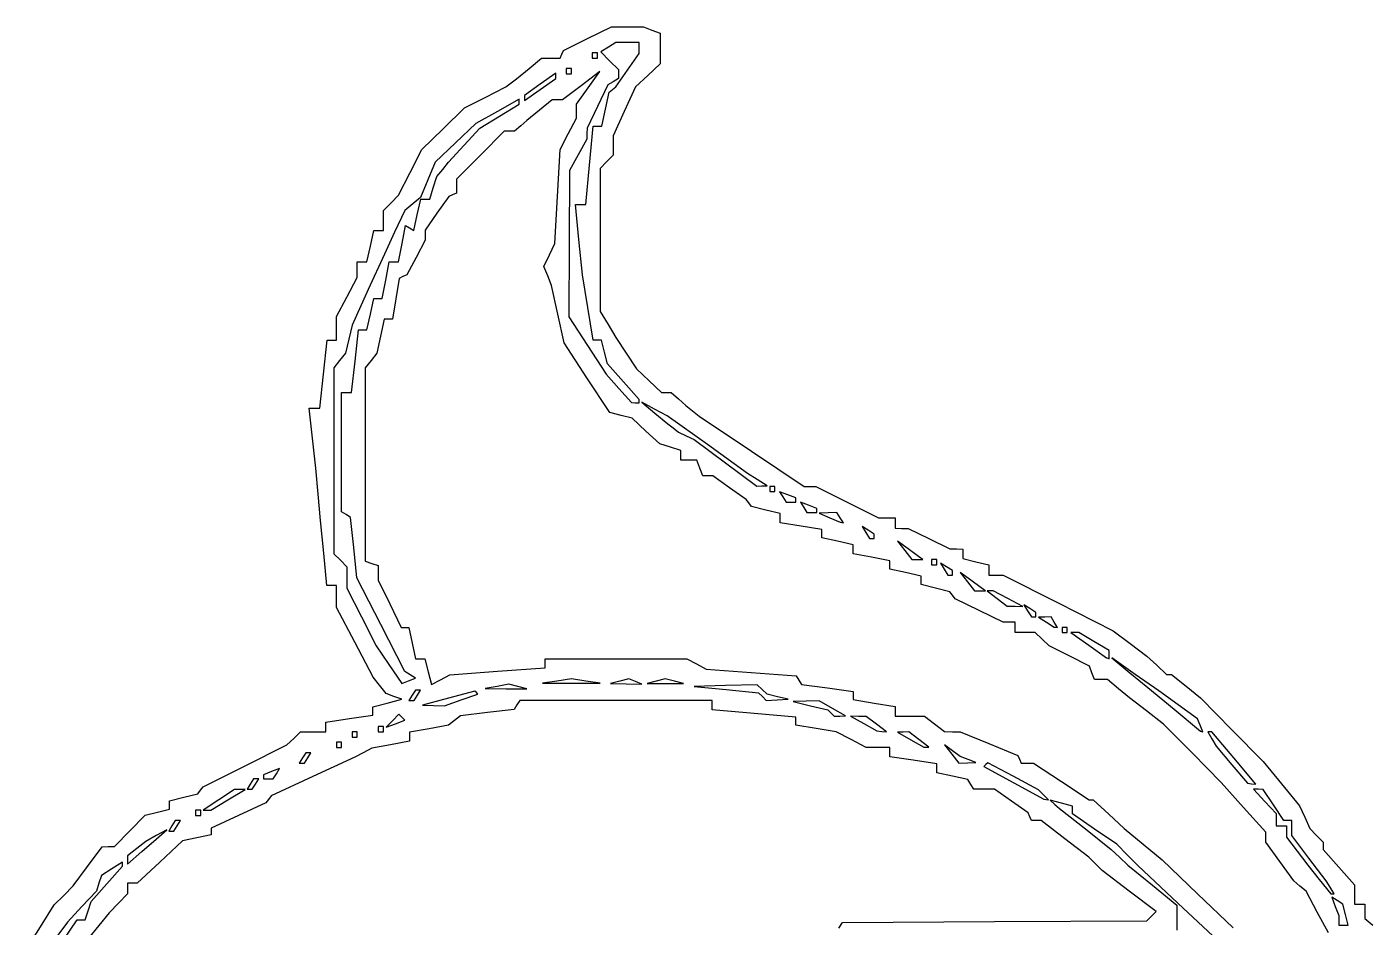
# Model space of a CAD drawing. Header units: millimetres. Extents: x 44 to 275, y 10 to 234.
# Drawn here: x 88.6 to 156.7, y 136.9 to 182.5 of the extents above; entities that cross this region are included whole.
import ezdxf

# ---------------------------------------------------------------- set-up
doc = ezdxf.new("R2010")
doc.units = ezdxf.units.MM
doc.layers.add('Capa_1', color=7, linetype='CONTINUOUS')

msp = doc.modelspace()

# ---------------------------------------------------------------- linework, layer by layer
at = {"layer": 'Capa_1', "color": 7}
for points in [[(88.624928, 135.84063), (89.3182, 136.9476), (90.011472, 138.05456), (90.492256, 138.5351), (90.97304, 139.01563), (91.704085, 140.00782), (92.435129, 141.00001), (92.752394, 141.00701), (93.069658, 141.01401), (93.849406, 141.80845), (94.629153, 142.6029), (95.238468, 142.75583), (95.847783, 142.90876), (95.847783, 143.11598), (95.847783, 143.32319), (96.572737, 143.50514), (97.297691, 143.6871), (97.432633, 143.86456), (97.567575, 144.04202), (99.681973, 145.10035), (101.796375, 146.15868), (102.148265, 146.48941), (102.500165, 146.82014), (103.142725, 146.82014), (103.785285, 146.82014), (103.785285, 147.06851), (103.785285, 147.31688), (104.975905, 147.49543), (106.166535, 147.67398), (106.166535, 147.87983), (106.166535, 148.08569), (106.894135, 148.27929), (107.621745, 148.47288), (107.224865, 148.61548), (106.827995, 148.75807), (106.505865, 149.17817), (106.183735, 149.59827), (105.249095, 151.356749), (104.314445, 153.115232), (104.314445, 153.671853), (104.314445, 154.228475), (104.070925, 154.228475), (103.827405, 154.228475), (103.670355, 155.882121), (103.513305, 157.535767), (103.393455, 158.858683), (103.273605, 160.1816), (103.099805, 161.702954), (102.926005, 163.224308), (103.202295, 163.224308), (103.478585, 163.224308), (103.662755, 164.9441), (103.846925, 166.663891), (104.080685, 166.663891), (104.314445, 166.663891), (104.314445, 167.263122), (104.314445, 167.862353), (104.843615, 168.849663), (105.372785, 169.836973), (105.372785, 170.234807), (105.372785, 170.632641), (105.616345, 170.632641), (105.859905, 170.632641), (106.034245, 171.426391), (106.208575, 172.220141), (106.452135, 172.220141), (106.695695, 172.220141), (106.695695, 172.730409), (106.695695, 173.240677), (107.080865, 173.625847), (107.466045, 174.011017), (108.053165, 175.1661), (108.640285, 176.321183), (109.726315, 177.379516), (110.812355, 178.437849), (111.855645, 178.967016), (112.898935, 179.496183), (113.170755, 179.699525), (113.442575, 179.902867), (114.078375, 180.427129), (114.714165, 180.951391), (115.180805, 180.951391), (115.647435, 180.951391), (115.735635, 181.149828), (115.823835, 181.348266), (117.043435, 181.943578), (118.263045, 182.538891), (119.072325, 182.538891), (119.881595, 182.538891), (120.300115, 182.378292), (120.718625, 182.217693), (120.718625, 181.439616), (120.718625, 180.66154), (120.092475, 180.078861), (119.466335, 179.496183), (118.901855, 178.253928), (118.337375, 177.011673), (118.337375, 176.520907), (118.337375, 176.030141), (118.006645, 175.699412), (117.675915, 175.368683), (117.678915, 171.743891), (117.681915, 168.1191), (118.080335, 167.457641), (118.478745, 166.796183), (119.003335, 166.002433), (119.527925, 165.208683), (120.161865, 164.613371), (120.795815, 164.018058), (121.040665, 164.018058), (121.285515, 164.018058), (121.654305, 163.687329), (122.023095, 163.3566), (122.363015, 163.087841), (122.702925, 162.819083), (125.357595, 161.03732), (128.012265, 159.255558), (128.312715, 159.255558), (128.613165, 159.255558), (129.494505, 158.812735), (130.375835, 158.369911), (131.078115, 158.018985), (131.780405, 157.668058), (132.202595, 157.668058), (132.624795, 157.668058), (132.624795, 157.403475), (132.624795, 157.138892), (132.955525, 157.129892), (133.286255, 157.120892), (134.344585, 156.609681), (135.402925, 156.09847), (135.733655, 156.08947), (136.064375, 156.08047), (136.064375, 155.84457), (136.064375, 155.60867), (136.725835, 155.442654), (137.387295, 155.276639), (137.387295, 155.017096), (137.387295, 154.757554), (137.746245, 154.757554), (138.105205, 154.757554), (140.895965, 153.352253), (143.686735, 151.946953), (144.539265, 151.301733), (145.391785, 150.656512), (145.887455, 150.193491), (146.383125, 149.730472), (146.513405, 149.730472), (146.643685, 149.730472), (147.372125, 149.135162), (148.100555, 148.539842), (149.689235, 146.926782), (151.277925, 145.313712), (152.203965, 144.192272), (153.130005, 143.070822), (153.389885, 142.498042), (153.649755, 141.925262), (153.985195, 141.575632), (154.320625, 141.226002), (154.324625, 141.046472), (154.328625, 140.866932), (155.118145, 139.971182), (155.907665, 139.075432), (155.907665, 138.582122), (155.907665, 138.088802), (156.172255, 138.088802), (156.436835, 138.088802), (156.436835, 137.724322), (156.436835, 137.359852), (156.833715, 137.030472)], [(154.58525, 136.64218), (154.02264, 137.69188), (153.46004, 138.74157), (153.14765, 139.01088), (152.83526, 139.28018), (152.12275, 140.25471), (151.41025, 141.22925), (151.41025, 141.48149), (151.41025, 141.73374), (150.28577, 142.99376), (149.16129, 144.25378), (147.69714, 145.73573), (146.23299, 147.21768), (145.36731, 147.87914), (144.50164, 148.54059), (143.94671, 149.00361), (143.39178, 149.46664), (143.0637, 149.46664), (142.73561, 149.46664), (142.60563, 149.80536), (142.47565, 150.144077), (141.45688, 150.665252), (140.43811, 151.186427), (140.08445, 151.517156), (139.73078, 151.847885), (139.22052, 151.847885), (138.71025, 151.847885), (138.71025, 152.112468), (138.71025, 152.377052), (138.4085, 152.377052), (138.10675, 152.377052), (136.88714, 152.972119), (135.66754, 153.567187), (135.5326, 153.744892), (135.39766, 153.922597), (134.6727, 154.104549), (133.94775, 154.286501), (133.94775, 154.502049), (133.94775, 154.716927), (133.154, 154.891263), (132.36025, 155.0656), (132.36025, 155.279715), (132.36025, 155.49383), (131.43421, 155.667557), (130.50816, 155.841283), (130.50816, 156.072855), (130.50816, 156.304427), (129.71441, 156.478763), (128.92066, 156.6531), (128.92066, 156.862845), (128.92066, 157.07259), (127.86233, 157.241824), (126.804, 157.411058), (126.804, 157.643832), (126.804, 157.876606), (126.07904, 158.058557), (125.35409, 158.240509), (125.21915, 158.41797), (125.08421, 158.59543), (124.23502, 159.190742), (123.38584, 159.786055), (123.13885, 159.786055), (122.89186, 159.786055), (122.73957, 160.18293), (122.58727, 160.579805), (122.18209, 160.579805), (121.77691, 160.579805), (121.77691, 160.826558), (121.77691, 161.073312), (121.23922, 161.243969), (120.70153, 161.414627), (120.00307, 162.061934), (119.30461, 162.709242), (118.74046, 162.850836), (118.1763, 162.99243), (117.01317, 164.76268), (115.85004, 166.53293), (115.5345, 167.988138), (115.21896, 169.443346), (115.0232, 169.924216), (114.82743, 170.405086), (115.10685, 170.982549), (115.38627, 171.560013), (115.51867, 173.941263), (115.65107, 176.322513), (116.06653, 177.116263), (116.48199, 177.910013), (116.48399, 178.266044), (116.48599, 178.622075), (117.07557, 179.450072), (117.66516, 180.278069), (116.71987, 179.557061), (115.77458, 178.836054), (115.50931, 178.836054), (115.24404, 178.836054), (114.60824, 178.311792), (113.97245, 177.78753), (113.65288, 177.518042), (113.33332, 177.248554), (113.07846, 177.248554), (112.8236, 177.248554), (111.61208, 176.037041), (110.40057, 174.825528), (110.40057, 174.47159), (110.40057, 174.117652), (110.20213, 174.029452), (110.0037, 173.941262), (109.40838, 173.09208), (108.81307, 172.242897), (108.81307, 171.989042), (108.81307, 171.735187), (108.35005, 170.853849), (107.88703, 169.972512), (107.68817, 169.884172), (107.48931, 169.795832), (107.32363, 168.759688), (107.15794, 167.723544), (106.94819, 167.723544), (106.73845, 167.723544), (106.55458, 166.863648), (106.37072, 166.003752), (106.07054, 165.632358), (105.77036, 165.260964), (105.77036, 160.36274), (105.77036, 155.464516), (106.10109, 155.354273), (106.43182, 155.24403), (106.43182, 154.876282), (106.43182, 154.508533), (107.01371, 153.31083), (107.5956, 152.113127), (107.78644, 152.113127), (107.97728, 152.113127), (108.15161, 151.319377), (108.32595, 150.525627), (108.56447, 150.525627), (108.80299, 150.525627), (108.96767, 149.869499), (109.13235, 149.213359), (109.59324, 149.460019), (110.05413, 149.706689), (112.47631, 149.889539), (114.89849, 150.072385), (114.89849, 150.299006), (114.89849, 150.525627), (118.48776, 150.525627), (122.07703, 150.525627), (122.56512, 150.264408), (123.05321, 150.003188), (125.33478, 149.827809), (127.61635, 149.652439), (127.75059, 149.435249), (127.88482, 149.218049), (129.19686, 149.043999), (130.5089, 148.869959), (130.5089, 148.662719), (130.5089, 148.455469), (131.56724, 148.276669), (132.62557, 148.097869), (132.62557, 147.856539), (132.62557, 147.615209), (133.36875, 147.615209), (134.11193, 147.615209), (134.62552, 147.226749), (135.13911, 146.838289), (135.53087, 146.830289), (135.92264, 146.822289), (137.38296, 146.226979), (138.84328, 145.631669), (138.93148, 145.433229), (139.01968, 145.234789), (139.33439, 145.234789), (139.64911, 145.234789), (141.05523, 144.308749), (142.46135, 143.382709), (142.56143, 143.382709), (142.6615, 143.382709), (143.45278, 142.655099), (144.24406, 141.927499), (145.20528, 141.133749), (146.1665, 140.339999), (147.96207, 138.620209), (149.75764, 136.900419)], [(129.770759, 136.87343), (129.959459, 137.16372), (137.674489, 137.20932), (145.389519, 137.25492), (145.620899, 137.48631), (145.852289, 137.7177), (144.489919, 138.75665), (143.127559, 139.79561), (142.785449, 140.13772), (142.443329, 140.47983), (141.235929, 141.40146), (140.028529, 142.3231), (139.788279, 142.3231), (139.548039, 142.3231), (139.459839, 142.52153), (139.371639, 142.71997), (138.522449, 143.31528), (137.673269, 143.9106), (137.149009, 143.9106), (136.624739, 143.9106), (136.473799, 144.15482), (136.322859, 144.39905), (135.532139, 144.57272), (134.741429, 144.74639), (134.741429, 144.97374), (134.741429, 145.20109), (133.550799, 145.37963), (132.360179, 145.55818), (132.360179, 145.79272), (132.360179, 146.02726), (131.764869, 146.02926), (131.169549, 146.03126), (130.406939, 146.42898), (129.644329, 146.82669), (128.620999, 146.99033), (127.597679, 147.15397), (127.597679, 147.3572), (127.597679, 147.56043), (125.481009, 147.74779), (123.364339, 147.93516), (123.364339, 148.17221), (123.364339, 148.40925), (118.485169, 148.40925), (113.605989, 148.40925), (113.465809, 148.18244), (113.325629, 147.95562), (111.966979, 147.79471), (110.608319, 147.6338), (110.305599, 147.39457), (110.002889, 147.15533), (109.010699, 146.97655), (108.018509, 146.79777), (108.018509, 146.57463), (108.018509, 146.35148), (107.059899, 146.17164), (106.101279, 145.9918), (105.670829, 145.76149), (105.240389, 145.53117), (103.123719, 144.55139), (101.007049, 143.57161), (100.874759, 143.40168), (100.742469, 143.23174), (99.353406, 142.58303), (97.964344, 141.93433), (97.964344, 141.76528), (97.964344, 141.59623), (97.236739, 141.44752), (96.509135, 141.29881), (95.36247, 140.22382), (94.215805, 139.14884), (93.973407, 139.14884), (93.73101, 139.14884), (93.73101, 138.88425), (93.73101, 138.61967), (93.267989, 138.13585), (92.804968, 137.65204), (92.275802, 137.01125), (91.746635, 136.37047)], [(149.00139, 136.23783), (146.96467, 138.14554), (144.92796, 140.05325), (144.39514, 140.59293), (143.86232, 141.13262), (142.74149, 141.89621), (141.62066, 142.6598), (141.62066, 142.85754), (141.62066, 143.05528), (141.05338, 143.20362), (140.4861, 143.35197), (140.72266, 143.14739), (140.95921, 142.94281), (142.27129, 141.90542), (143.58337, 140.86804), (144.0077, 140.47116), (144.43202, 140.07429), (145.67218, 139.05475), (146.91233, 138.03521), (146.91233, 137.4011), (146.91233, 136.767)], [(90.14049, 135.77508), (91.173084, 137.29643), (91.375859, 137.29643), (91.578634, 137.29643), (91.731296, 137.75945), (91.883958, 138.22247), (92.675167, 139.11822), (93.466377, 140.01397), (93.466377, 140.11267), (93.466377, 140.21137), (92.934254, 139.87906), (92.402131, 139.54674), (92.275715, 139.14921), (92.1493, 138.75168), (91.418776, 137.96646), (90.688252, 137.18123), (89.034606, 134.96598)]]:
    msp.add_lwpolyline(points, dxfattribs=at)
for points in [[(119.46181, 163.495002), (119.66025, 163.490202), (119.66025, 163.574842), (119.66025, 163.659482), (118.85687, 164.559321), (118.0535, 165.459159), (117.90215, 166.062183), (117.7508, 166.665206), (117.54206, 166.665206), (117.33332, 166.665206), (117.05765, 168.318852), (116.78197, 169.972498), (116.60279, 171.758435), (116.4236, 173.544373), (116.68792, 173.544373), (116.95224, 173.544373), (117.1382, 175.528748), (117.32415, 177.513123), (117.54513, 177.513123), (117.76612, 177.513123), (117.95267, 178.373018), (118.13923, 179.232914), (118.30443, 179.365206), (118.46962, 179.497498), (119.06494, 180.34668), (119.66025, 181.195862), (119.66025, 181.471159), (119.66025, 181.746456), (119.06494, 181.742356), (118.46962, 181.738256), (118.09598, 181.501735), (117.72234, 181.265214), (118.16213, 180.825429), (118.60191, 180.385645), (118.60191, 180.155575), (118.60191, 179.925505), (118.33538, 179.760777), (118.06884, 179.596049), (117.54163, 178.504841), (117.01441, 177.413633), (117.01241, 177.1326), (117.01041, 176.851567), (116.56877, 176.057817), (116.12713, 175.264067), (116.10733, 171.559901), (116.08753, 167.855734), (117.03707, 166.400526), (117.98661, 164.945318), (118.62457, 164.222494), (119.26253, 163.499671)], [(117.41129, 180.952702), (117.54358, 180.952702), (117.54358, 181.084993), (117.54358, 181.217285), (117.41129, 181.217285), (117.279, 181.217285), (117.279, 181.084993), (117.279, 180.952702)], [(116.08837, 180.158952), (116.22066, 180.158952), (116.22066, 180.291244), (116.22066, 180.423535), (116.08837, 180.423535), (115.95608, 180.423535), (115.95608, 180.291244), (115.95608, 180.158952)], [(114.63316, 179.365202), (115.42691, 179.930402), (115.42691, 180.062693), (115.42691, 180.194985), (114.63316, 179.629785), (113.83941, 179.064585), (113.83941, 178.932294), (113.83941, 178.800002)], [(107.97462, 149.40888), (108.32753, 149.54064), (108.05238, 149.71069), (107.77722, 149.88075), (106.56511, 152.253558), (105.35299, 154.62637), (105.19203, 156.155934), (105.03107, 157.685498), (104.80503, 157.825195), (104.579, 157.964891), (104.579, 160.991985), (104.579, 164.019078), (104.83044, 164.019078), (105.08189, 164.019078), (105.26149, 165.606578), (105.4411, 167.194078), (105.65048, 167.194078), (105.85987, 167.194078), (106.03421, 167.987828), (106.20854, 168.781578), (106.42266, 168.781578), (106.63677, 168.781578), (106.8105, 169.70762), (106.98423, 170.633661), (107.22483, 170.633661), (107.46544, 170.633661), (107.63873, 171.557388), (107.81202, 172.481114), (108.02606, 172.348829), (108.24011, 172.216543), (108.41495, 173.012602), (108.58979, 173.808661), (108.81552, 173.808661), (109.04126, 173.808661), (109.22375, 174.38365), (109.40624, 174.95864), (109.7046, 175.319721), (110.00296, 175.680801), (110.79671, 176.545917), (111.59046, 177.411032), (112.58264, 178.012676), (113.57483, 178.614319), (113.57483, 178.741961), (113.57483, 178.869603), (112.47466, 178.257361), (111.37449, 177.645119), (110.34992, 176.665916), (109.32535, 175.686713), (108.95183, 174.792771), (108.57832, 173.898828), (108.1794, 173.567751), (107.78047, 173.236674), (107.26313, 172.133605), (106.74578, 171.030536), (105.92786, 169.228063), (105.10995, 167.42559), (104.94028, 166.714522), (104.77062, 166.003453), (104.47787, 165.633865), (104.18512, 165.264278), (104.18412, 160.553929), (104.18212, 155.843579), (104.51285, 155.512787), (104.84358, 155.181995), (104.84458, 154.639599), (104.84557, 154.097203), (105.58715, 152.641995), (106.32872, 151.186787), (106.97521, 150.231953), (107.62171, 149.27712)], [(125.87796, 159.281537), (126.14254, 159.288037), (125.64178, 159.603207), (125.14102, 159.918376), (123.11284, 161.373585), (121.08467, 162.828793), (120.4386, 163.172528), (119.79254, 163.516264), (120.454, 162.974184), (121.11546, 162.432104), (121.38004, 162.220232), (121.64462, 162.008359), (122.0415, 161.818482), (122.43837, 161.628605), (124.02587, 160.451851), (125.61337, 159.275097)], [(126.40712, 158.992305), (126.53941, 158.992305), (126.53941, 159.124597), (126.53941, 159.256888), (126.40712, 159.256888), (126.27483, 159.256888), (126.27483, 159.124597), (126.27483, 158.992305)], [(127.34878, 158.463138), (127.59775, 158.463138), (127.59775, 158.567122), (127.59775, 158.671107), (127.18713, 158.828675), (126.77651, 158.986244), (126.93816, 158.724691), (127.09981, 158.463138)], [(128.40711, 157.933972), (128.65608, 157.933972), (128.65608, 158.037956), (128.65608, 158.14194), (128.24546, 158.299508), (127.83485, 158.457077), (127.9965, 158.195524), (128.15814, 157.933972)], [(129.92847, 157.423401), (130.01027, 157.404801), (129.84675, 157.669384), (129.68322, 157.933968), (129.23582, 157.915368), (128.78841, 157.896768), (129.31758, 157.669377), (129.84675, 157.441987)], [(131.44982, 156.611055), (131.5665, 156.611055), (131.5665, 156.727732), (131.5665, 156.844408), (131.26103, 157.033195), (130.95557, 157.221982), (131.14436, 156.916519), (131.33314, 156.611055)], [(133.75966, 155.552722), (134.03594, 155.552722), (133.9257, 155.627592), (133.81546, 155.702462), (133.28629, 156.090614), (132.75712, 156.478766), (133.12025, 156.015745), (133.48338, 155.552725)], [(134.60921, 155.288138), (134.7415, 155.288138), (134.7415, 155.42043), (134.7415, 155.552722), (134.60921, 155.552722), (134.47691, 155.552722), (134.47691, 155.42043), (134.47691, 155.288138)], [(135.41857, 154.758972), (135.53525, 154.758972), (135.53525, 154.875648), (135.53525, 154.992325), (135.22978, 155.181112), (134.92432, 155.369899), (135.11311, 155.064435), (135.30189, 154.758972)], [(136.93466, 153.965222), (137.21094, 153.965222), (137.1007, 154.040092), (136.99046, 154.114962), (136.46129, 154.503114), (135.93212, 154.891266), (136.29525, 154.428245), (136.65838, 153.965225)], [(138.71025, 153.181516), (139.10712, 153.174716), (138.34928, 153.569961), (137.59143, 153.965206), (137.43881, 153.965206), (137.28619, 153.965206), (137.79978, 153.576745), (138.31337, 153.188285)], [(139.6519, 152.642305), (139.76858, 152.642305), (139.76858, 152.758982), (139.76858, 152.875659), (139.46312, 153.064445), (139.15765, 153.253232), (139.34644, 152.947769), (139.53523, 152.642305)], [(140.77638, 152.11719), (140.85818, 152.11309), (140.69466, 152.377674), (140.53114, 152.642257), (140.21603, 152.638157), (139.90091, 152.634057), (140.29779, 152.377577), (140.69466, 152.121096)], [(141.22379, 151.848555), (141.35608, 151.848555), (141.35608, 151.980847), (141.35608, 152.113138), (141.22379, 152.113138), (141.0915, 152.113138), (141.0915, 151.980847), (141.0915, 151.848555)], [(143.4066, 150.548187), (143.4727, 150.525527), (143.4727, 150.733065), (143.4727, 150.940602), (142.70427, 151.394523), (141.93584, 151.848444), (141.7391, 151.848444), (141.54236, 151.848444), (142.44138, 151.209644), (143.34041, 150.570844)], [(148.1608, 146.84), (148.2186, 146.8211), (148.08626, 147.15183), (147.95392, 147.48256), (146.97009, 148.18974), (145.98625, 148.89691), (144.79562, 149.73163), (143.605, 150.566348), (144.52191, 149.8182), (145.43883, 149.07006), (146.77087, 147.96443), (148.10292, 146.85879)], [(112.91337, 149.00455), (113.97171, 148.99955), (113.51177, 149.11996), (113.05183, 149.24036), (112.45344, 149.1253), (111.85504, 149.01023)], [(116.22066, 149.2817), (117.67587, 149.2817), (116.94827, 149.39192), (116.22066, 149.50214), (115.49306, 149.39192), (114.76546, 149.2817)], [(118.99879, 149.254), (119.79254, 149.244), (119.46685, 149.37577), (119.14115, 149.50755), (118.6731, 149.38558), (118.20504, 149.26361)], [(120.98316, 149.264), (121.90921, 149.264), (121.44619, 149.385), (120.98316, 149.506), (120.52014, 149.385), (120.05712, 149.264)], [(126.64966, 148.43935), (127.20087, 148.47005), (126.67171, 148.59733), (126.14254, 148.72461), (125.89119, 148.96351), (125.63983, 149.20241), (124.0391, 149.16211), (122.43837, 149.12171), (124.07026, 148.96362), (125.70215, 148.80553), (125.9003, 148.60709), (126.09844, 148.40865)], [(108.11964, 148.40865), (108.25193, 148.40865), (108.41546, 148.67324), (108.57898, 148.93782), (108.44669, 148.93782), (108.31439, 148.93782), (108.15087, 148.67324), (107.98735, 148.40865)], [(109.23587, 148.16193), (109.7917, 148.14403), (110.63844, 148.4392), (111.48518, 148.73438), (111.40548, 148.81268), (111.32578, 148.89098), (110.00287, 148.53535), (108.67995, 148.17972)], [(129.82466, 147.62428), (130.11129, 147.63328), (129.44983, 148.01141), (128.78837, 148.38953), (128.12691, 148.37183), (127.46546, 148.35413), (128.33878, 148.1473), (129.2121, 147.94047), (129.37506, 147.7775), (129.53803, 147.61454)], [(107.30239, 147.23504), (107.77682, 147.41569), (107.62871, 147.5638), (107.4806, 147.71192), (107.15428, 147.38315), (106.82796, 147.05438)], [(106.56337, 146.8211), (106.69566, 146.8211), (106.69566, 146.95339), (106.69566, 147.08569), (106.56337, 147.08569), (106.43108, 147.08569), (106.43108, 146.95339), (106.43108, 146.8211)], [(131.9478, 146.847), (132.1968, 146.8211), (131.68321, 147.20956), (131.16962, 147.59802), (130.77275, 147.60302), (130.37587, 147.60802), (131.03733, 147.24099), (131.69879, 146.87396)], [(104.44671, 146.02734), (104.579, 146.02734), (104.579, 146.15963), (104.579, 146.29193), (104.44671, 146.29193), (104.31441, 146.29193), (104.31441, 146.15963), (104.31441, 146.02734)], [(105.24046, 146.55652), (105.37275, 146.55652), (105.37275, 146.68881), (105.37275, 146.8211), (105.24046, 146.8211), (105.10816, 146.8211), (105.10816, 146.68881), (105.10816, 146.55652)], [(134.21233, 146.04514), (134.34462, 146.04418), (133.83103, 146.43264), (133.31744, 146.8211), (133.03728, 146.8121), (132.75712, 146.8031), (133.41858, 146.42498), (134.08004, 146.04685)], [(150.69839, 144.19435), (150.91258, 144.17525), (149.79708, 145.49817), (148.68158, 146.82108), (148.57756, 146.82108), (148.47354, 146.82108), (148.68512, 146.46047), (148.89671, 146.09986), (149.69046, 145.15666), (150.48421, 144.21345)], [(102.56339, 145.23358), (102.69568, 145.23358), (102.85921, 145.49817), (103.02273, 145.76275), (102.89044, 145.76275), (102.75814, 145.76275), (102.59462, 145.49817), (102.4311, 145.23358)], [(136.29525, 145.25448), (136.72587, 145.27538), (136.329, 145.42231), (135.93212, 145.56924), (135.53525, 145.86444), (135.13837, 146.15964), (135.5015, 145.69662), (135.86463, 145.2336)], [(100.85922, 144.43983), (101.10818, 144.43983), (101.26983, 144.70138), (101.43148, 144.96294), (101.02086, 144.80537), (100.61025, 144.6478), (100.61025, 144.54382), (100.61025, 144.43983)], [(140.28452, 143.39279), (140.40358, 143.38149), (140.15223, 143.63224), (139.90087, 143.88299), (138.61045, 144.56873), (137.32003, 145.25447), (137.22623, 145.16067), (137.13243, 145.06687), (138.64891, 144.23545), (140.1654, 143.40403)], [(99.91756, 143.91067), (100.04985, 143.91067), (100.21337, 144.17525), (100.37689, 144.43983), (100.2446, 144.43983), (100.11231, 144.43983), (99.94879, 144.17525), (99.785268, 143.91067)], [(97.759582, 142.85408), (97.951625, 142.85208), (98.817915, 143.38026), (99.684206, 143.90844), (99.419623, 143.90768), (99.15504, 143.90693), (98.36129, 143.38125), (97.56754, 142.85557)], [(154.7964, 138.619), (154.8811, 138.619), (154.67868, 138.94973), (154.47627, 139.28046), (153.60474, 140.4252), (152.7332, 141.56995), (152.7332, 141.94656), (152.7332, 142.32317), (152.53477, 142.32393), (152.33633, 142.32469), (151.80716, 143.11692), (151.278, 143.90914), (151.03344, 143.9099), (150.78888, 143.91067), (151.36417, 143.2983), (151.93945, 142.68593), (151.93945, 142.37226), (151.93945, 142.05858), (152.20404, 142.05858), (152.46862, 142.05858), (152.46862, 141.76959), (152.46862, 141.48059), (153.00578, 140.7774), (153.54294, 140.07421), (154.12736, 139.3466), (154.71177, 138.619)], [(95.94881, 141.794), (96.081101, 141.794), (96.244623, 142.05858), (96.408144, 142.32317), (96.275853, 142.32317), (96.143561, 142.32317), (95.98004, 142.05858), (95.816518, 141.794)], [(97.302956, 142.58775), (97.435248, 142.58775), (97.435248, 142.72004), (97.435248, 142.85233), (97.302956, 142.85233), (97.170665, 142.85233), (97.170665, 142.72004), (97.170665, 142.58775)], [(94.458685, 140.75173), (95.18629, 141.3892), (95.450873, 141.62398), (95.715456, 141.85877), (95.18629, 141.56627), (94.657123, 141.27377), (94.194102, 140.9094), (93.731081, 140.54504), (93.731081, 140.32965), (93.731081, 140.11426)], [(155.35423, 137.03152), (155.59404, 137.03152), (155.45458, 137.56481), (155.31512, 138.0981), (155.03752, 138.26967), (154.75991, 138.44124), (154.93716, 137.97932), (155.11441, 137.51741), (155.11441, 137.27446), (155.11441, 137.03152)]]:
    msp.add_lwpolyline(points, close=True, dxfattribs=at)

doc.saveas('drawing.dxf')
